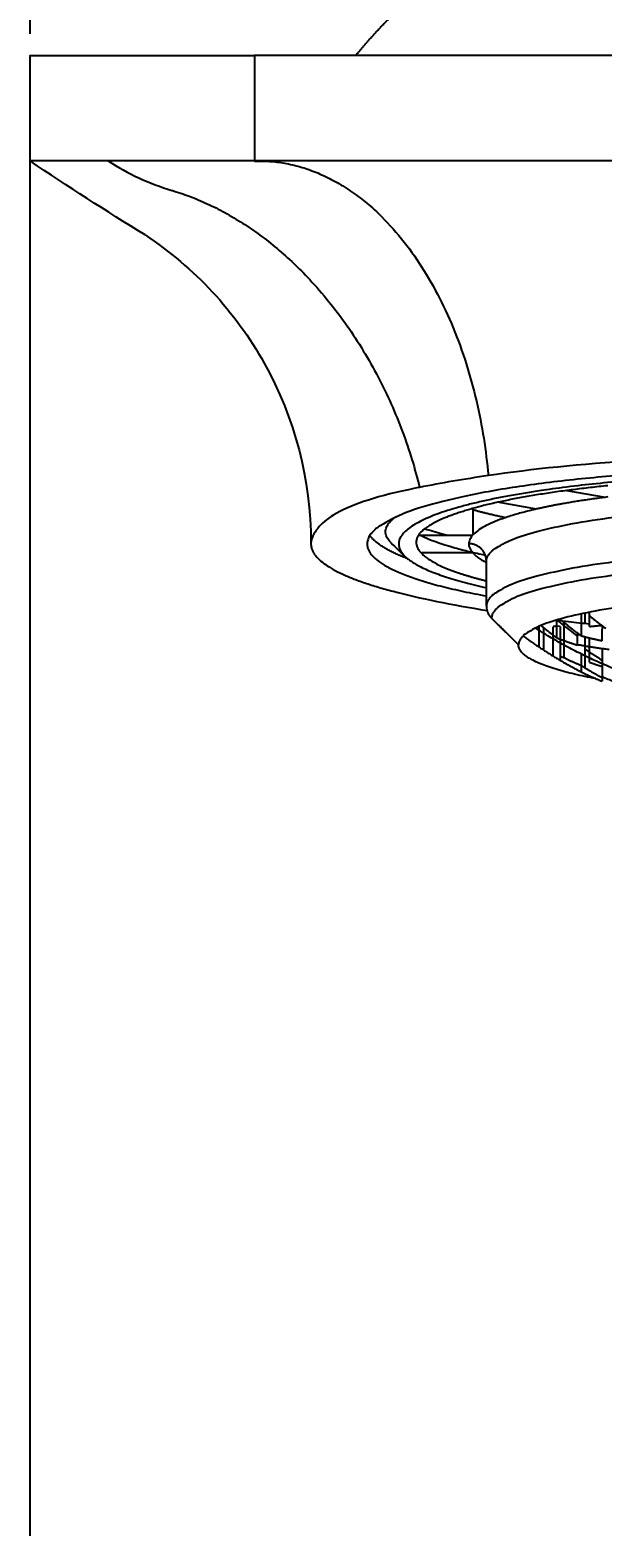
# Model space of a CAD drawing. Extents: x 10469 to 11055, y -15402 to -14985.
# Drawn here: x 10756.28 to 10772.59, y -15204.51 to -15161.88 of the extents above; entities that cross this region are included whole.
import ezdxf

# ---------------------------------------------------------------- set-up
doc = ezdxf.new("R2010")
doc.units = 0
doc.header["$MEASUREMENT"] = 0
doc.layers.get('0').update_dxf_attribs({"linetype": 'CONTINUOUS'})
doc.layers.get('DEFPOINTS').update_dxf_attribs({"linetype": 'CONTINUOUS'})
doc.layers.add('DIM', color=2, linetype='CONTINUOUS')
doc.styles.get("Standard").update_dxf_attribs({"font": ''})
doc.styles.get('Standard').set_extended_font_data('Gulim')
doc.dimstyles.new('ISO-25', dxfattribs={"dimtxt": 2.5, "dimasz": 2.5, "dimexe": 1.25, "dimexo": 0.625, "dimtad": 1, "dimdec": 1, "dimtxsty": 'Standard', "dimcen": 2.5, "dimadec": 0, "dimazin": 0, "dimtfac": 1, "dimtdec": 1, "dimtmove": 0, "dimatfit": 3, "dimfxl": 1, "dimarcsym": 0})

# ---------------------------------------------------------------- blocks, each defined once
blk = doc.blocks.new('*D55')
at = {"layer": 'DEFPOINTS', "color": 0, "transparency": 16777216}
for p in [(10800.29, -15092.98), (10756.29, -15162.618), (10800.29, -15162.618)]:
    blk.add_point(p, dxfattribs=at)
at = {"layer": 'DIM', "color": 3, "lineweight": -2, "transparency": 16777216}
for p, q in [((10756.29, -15161.993), (10756.29, -15091.73)), ((10800.29, -15161.993), (10800.29, -15091.73)), ((10761.29, -15092.98), (10795.29, -15092.98))]:
    blk.add_line(p, q, dxfattribs=at)
at = {"layer": 'DIM', "color": 3, "transparency": 16777216}
for points in [[(10761.29, -15092.146), (10761.29, -15093.813), (10756.29, -15092.98)], [(10795.29, -15092.146), (10795.29, -15093.813), (10800.29, -15092.98)]]:
    blk.add_solid(points, dxfattribs=at)
at = {"layer": 'DIM', "color": 3, "transparency": 16777216, "insert": (10778.29, -15089.788), "char_height": 5, "attachment_point": 5}
blk.add_mtext('44', dxfattribs=at)

msp = doc.modelspace()

# ---------------------------------------------------------------- linework, layer by layer
msp.add_line((10756.29, -15213.271), (10756.29, -15162.618))
at = {"lineweight": -3}
for p, q in [((10762.677, -15165.618), (10756.29, -15165.618)), ((10778.29, -15165.618), (10762.677, -15165.618)), ((10771.569, -15175.009), (10772.677, -15175.201)), ((10770.717, -15175.536), (10769.606, -15175.343)), ((10768.916, -15176.265), (10768.916, -15175.516)), ((10767.352, -15176.28), (10768.901, -15176.28)), ((10768.901, -15176.784), (10767.45, -15176.784)), ((10771.29, -15178.7), (10771.29, -15179.201)), ((10771.392, -15178.885), (10771.29, -15178.874)), ((10771.392, -15178.885), (10771.392, -15179.143)), ((10771.5, -15178.726), (10771.5, -15179.281)), ((10772.233, -15178.881), (10772.233, -15178.473)), ((10771.5, -15179.281), (10771.5, -15179.768)), ((10772.092, -15179.173), (10772.092, -15179.515)), ((10772.092, -15179.479), (10772.092, -15180.052)), ((10772.588, -15179.838), (10772.588, -15180.442))]:
    msp.add_line(p, q, dxfattribs=at)
msp.add_lwpolyline([(10771.99, -15178.529), (10771.99, -15179.146)], dxfattribs=at)
msp.add_arc((10762.351, -15159.659), 7.091, 237.1889, 253.4248)
msp.add_rational_spline([(10765.563, -15162.618), (10766.065, -15162.01), (10766.623, -15161.452), (10768.504, -15159.571), (10770.88, -15158.377)], [0.855505751351, 0.853553390593, 0.853553390593, 0.853553390593, 0.875727835533], degree=2, knots=[37.806915, 37.806915, 37.806915, 39.385091, 39.385091, 44.703747, 44.703747, 44.703747])
msp.add_rational_spline([(10756.29, -15162.618), (10756.29, -15162.618), (10762.677, -15162.618)], [1, 0.713250449154, 1], degree=2)
for points, degree in [([(10778.29, -15162.618), (10770.483, -15162.618), (10762.677, -15162.618)], 2), ([(10762.677, -15162.618), (10762.677, -15164.118), (10762.677, -15165.618)], 2), ([(10759.564, -15167.727), (10758.453, -15167.043), (10757.352, -15166.335), (10756.291, -15165.619)], 3), ([(10778.29, -15174.01), (10775.014, -15174.01), (10771.81, -15174.218), (10769.35, -15174.582)], 3), ([(10769.35, -15174.582), (10768.651, -15174.685), (10767.996, -15174.798), (10767.388, -15174.918)], 3), ([(10767.067, -15174.984), (10766.074, -15175.196), (10765.369, -15175.442), (10764.943, -15175.705)], 3), ([(10767.388, -15174.918), (10767.278, -15174.939), (10767.171, -15174.961), (10767.067, -15174.984)], 3), ([(10764.943, -15175.705), (10764.741, -15175.83), (10764.591, -15175.957), (10764.485, -15176.086)], 3), ([(10764.485, -15176.086), (10764.367, -15176.227), (10764.297, -15176.37), (10764.291, -15176.512)], 3), ([(10765.89, -15176.532), (10765.89, -15176.532), (10765.89, -15176.532)], 2), ([(10766.563, -15176.489), (10766.714, -15176.636), (10766.842, -15176.76), (10766.97, -15176.884)], 3), ([(10769.29, -15178.298), (10769.29, -15177.661), (10769.29, -15177.025)], 2), ([(10766.63, -15177.878), (10767.398, -15178.079), (10768.299, -15178.262), (10769.307, -15178.424)], 3), ([(10770.205, -15179.403), (10769.821, -15179.024), (10769.437, -15178.646)], 2), ([(10770.798, -15179.482), (10770.798, -15179.184), (10770.798, -15178.887)], 2), ([(10771.188, -15178.892), (10771.188, -15179.056), (10771.188, -15179.22)], 2), ([(10771.29, -15178.874), (10771.241, -15178.879), (10771.192, -15178.884)], 2), ([(10772.092, -15178.501), (10772.092, -15178.646), (10772.092, -15178.792)], 2), ([(10772.233, -15178.881), (10772.41, -15178.864), (10772.588, -15178.846)], 2), ([(10772.588, -15178.846), (10772.588, -15178.907), (10772.588, -15178.968)], 2), ([(10770.914, -15178.908), (10770.914, -15179.22), (10770.914, -15179.532)], 2), ([(10771.188, -15179.22), (10771.188, -15179.468), (10771.188, -15179.715)], 2), ([(10771.392, -15179.123), (10771.392, -15179.172), (10771.392, -15179.22)], 2), ([(10771.392, -15179.22), (10771.392, -15179.526), (10771.392, -15179.832)], 2), ([(10771.888, -15179.069), (10771.888, -15179.114), (10771.888, -15179.159)], 2), ([(10772.233, -15179.902), (10772.233, -15179.555), (10772.233, -15179.208)], 2), ([(10771.99, -15179.664), (10771.99, -15179.919), (10771.99, -15180.175)], 2), ([(10772.588, -15179.507), (10772.588, -15179.673), (10772.588, -15179.838)], 2)]:
    msp.add_open_spline(points, degree=degree, dxfattribs=at)
for points, weights in [([(10762.677, -15165.621), (10768.498, -15165.438), (10769.35, -15174.582)], [1.00748508771, 0.753388492069, 1]), ([(10760.328, -15166.455), (10765.699, -15168.054), (10767.388, -15174.918)], [0.980107110476, 0.821020424616, 1]), ([(10778.29, -15174.379), (10765.89, -15174.379), (10765.89, -15176.532)], [1, 0.707106781187, 1]), ([(10772.752, -15174.872), (10769.508, -15175.198), (10768.077, -15175.8)], [1.06890033258, 0.979082317284, 1]), ([(10769.29, -15177.015), (10769.343, -15175.462), (10778.29, -15175.462)], [1, 0.708754673938, 0.998786574753]), ([(10772.752, -15175.192), (10771.518, -15175.346), (10770.605, -15175.563)], [1.00072223313, 0.987825033812, 1]), ([(10768.077, -15175.8), (10767.548, -15176.022), (10767.361, -15176.267)], [1, 0.992214906122, 1]), ([(10770.605, -15175.563), (10767.718, -15176.252), (10769.29, -15177.06)], [1.13378942778, 0.952541469689, 1.01414785645]), ([(10769.827, -15175.783), (10769.326, -15175.678), (10768.916, -15175.562)], [1.00689441071, 0.996156601364, 0.990538452559]), ([(10767.038, -15176.945), (10766.2, -15176.63), (10765.971, -15176.286)], [0.880502933492, 0.906420509196, 0.95726321008]), ([(10767.361, -15176.267), (10767.038, -15176.759), (10768.131, -15177.216)], [1.03314229874, 0.983942215531, 1]), ([(10764.291, -15176.512), (10764.256, -15177.257), (10766.63, -15177.878)], [1.00122119939, 0.95670957843, 1]), ([(10765.89, -15176.532), (10765.89, -15177.391), (10769.29, -15178.013)], [1, 0.858292677058, 0.853706762776]), ([(10778.29, -15176.735), (10769.343, -15176.735), (10769.29, -15178.289)], [0.998786574753, 0.708754673939, 1]), ([(10766.97, -15176.884), (10767.482, -15177.381), (10769.29, -15177.775)], [1, 0.956480647325, 0.97319056208]), ([(10778.29, -15177.109), (10769.488, -15177.109), (10769.437, -15178.637)], [1, 0.709185074532, 1]), ([(10768.131, -15177.216), (10768.595, -15177.41), (10769.29, -15177.581)], [1, 0.99317642167, 0.99831324308]), ([(10778.29, -15177.999), (10770.205, -15177.999), (10770.205, -15179.403)], [1, 0.707106781149, 1]), ([(10769.29, -15178.298), (10769.29, -15178.502), (10769.437, -15178.646)], [1, 0.923879532409, 1]), ([(10770.848, -15178.854), (10771.066, -15179.033), (10771.29, -15179.201)], [0.999835690865, 0.999687983963, 1]), ([(10771.888, -15179.159), (10771.59, -15178.937), (10771.301, -15178.697)], [1, 0.999594252283, 0.999984688884]), ([(10771.388, -15178.671), (10771.679, -15178.914), (10771.99, -15179.146)], [1.00000664148, 0.999590214421, 0.999988427835]), ([(10772.233, -15178.579), (10772.459, -15178.762), (10772.69, -15178.934)], [0.999850023866, 0.999685791465, 1]), ([(10770.336, -15179.151), (10771.133, -15179.735), (10771.99, -15180.175)], [1.00410989734, 0.998879320944, 1]), ([(10778.29, -15181.142), (10774.155, -15181.142), (10770.685, -15178.926)], [0.956511211689, 0.95651121209, 1.04021766762]), ([(10771.29, -15179.201), (10771.586, -15179.317), (10771.888, -15179.412)], [1, 0.999599328247, 1]), ([(10771.888, -15179.412), (10771.888, -15179.295), (10771.888, -15179.159)], [1, 0.999603876631, 1]), ([(10771.99, -15179.146), (10772.286, -15179.226), (10772.588, -15179.287)], [1, 0.999607092389, 1]), ([(10772.588, -15179.287), (10772.588, -15179.137), (10772.588, -15178.968)], [1, 0.999607176833, 1]), ([(10771.392, -15179.716), (10771.688, -15179.862), (10771.99, -15179.988)], [1, 0.999564061881, 1]), ([(10771.888, -15179.396), (10772.313, -15179.471), (10772.792, -15179.535)], [0.854077775346, 0.853947043873, 0.857676048386]), ([(10772.092, -15179.515), (10772.337, -15179.683), (10772.588, -15179.838)], [1, 0.999741718446, 1]), ([(10771.99, -15179.988), (10772.284, -15180.174), (10772.588, -15180.339)], [1, 0.999587730517, 1]), ([(10771.99, -15180.175), (10772.285, -15180.318), (10772.588, -15180.442)], [1, 0.999624239379, 1]), ([(10772.233, -15179.902), (10772.41, -15179.965), (10772.588, -15180.022)], [1, 0.99979878551, 0.999910331211]), ([(10772.588, -15180.307), (10775.307, -15181.514), (10778.29, -15181.514)], [1, 0.970464489794, 0.985297061308])]:
    msp.add_rational_spline(points, weights, degree=2, dxfattribs=at)
for points, knots in [([(10759.564, -15167.727), (10760.97, -15168.653), (10762.134, -15169.904), (10762.957, -15171.377), (10763.831, -15172.942), (10764.29, -15174.705), (10764.29, -15176.498)], [0.3207, 0.3207, 0.3207, 0.3207, 5.407662, 5.407662, 5.407662, 10.81513, 10.81513, 10.81513, 10.81513]), ([(10766.563, -15176.489), (10766.52, -15176.444), (10766.453, -15176.354), (10766.41, -15176.218), (10766.424, -15176.083), (10766.495, -15175.949), (10766.592, -15175.846), (10766.662, -15175.789), (10766.679, -15175.776)], [12.345192, 12.345192, 12.345192, 12.345192, 13.168205, 13.991217, 14.81423, 15.637243, 16.460256, 16.699473, 16.699473, 16.699473, 16.699473]), ([(10767.414, -15176.28), (10767.653, -15176.405), (10768.089, -15176.565), (10768.799, -15176.747), (10769.102, -15176.814), (10769.26, -15176.846)], [-138.632838, -138.632838, -138.632838, -138.632838, -136.137533, -135.350611, -134.572819, -134.572819, -134.572819, -134.572819]), ([(10767.537, -15176.096), (10767.69, -15176.145), (10767.9, -15176.206), (10768.131, -15176.265), (10768.181, -15176.277)], [5.53706, 5.53706, 5.53706, 5.53706, 6.57181, 6.848649, 6.848649, 6.848649, 6.848649]), ([(10771.287, -15178.701), (10771.402, -15178.715), (10771.517, -15178.728), (10771.83, -15178.764), (10772.03, -15178.786), (10772.233, -15178.806)], [-7.59765, -7.59765, -7.59765, -7.59765, -7.175286, -7.175286, -6.458005, -6.458005, -6.458005, -6.458005])]:
    msp.add_open_spline(points, degree=3, knots=knots, dxfattribs=at)
for points, weights, knots in [([(10778.29, -15174.535), (10772.918, -15174.535), (10769.471, -15175.251), (10766.023, -15175.966), (10766.97, -15176.884)], [1, 0.906019842421, 1, 0.906019842421, 1], [0, 0, 0, 10.051276, 10.051276, 20.102552, 20.102552, 20.102552]), ([(10769.29, -15177.025), (10769.291, -15177.002), (10769.268, -15176.704), (10768.912, -15176.523), (10768.79, -15176.523)], [1, 0.988127743512, 0.804221324853, 0.90857366788, 1], [1.5610228, 1.5610228, 1.5610228, 1.6113951, 2.1110332, 2.3561945, 2.3561945, 2.3561945]), ([(10772.406, -15180.366), (10770.763, -15180.063), (10770.205, -15179.529), (10770.205, -15179.403)], [1.11667417831, 1.0132234406, 0.996180830414, 1.00032020572], [-6.313554, -6.313554, -6.313554, -1.452047, 0.00008, 0.00008, 0.00008])]:
    msp.add_rational_spline(points, weights, degree=2, knots=knots, dxfattribs=at)

# ---------------------------------------------------------------- dimensions: what is measured, and where the dimension line sits
at = {"layer": 'DIM', "color": 7}
dim = msp.add_linear_dim(base=(10800.29, -15092.98), p1=(10756.29, -15162.618), p2=(10800.29, -15162.618), dimstyle='ISO-25', override={"dimtxt": 5, "dimasz": 5, "dimcen": 5, "dimclrd": 3, "dimclre": 3, "dimclrt": 3, "dimfxl": 1.25}, dxfattribs=at)
dim.commit()
dim.dimension.update_dxf_attribs({"geometry": '*D55', "text_midpoint": (10778.29, -15089.788)})

doc.saveas('drawing.dxf')
